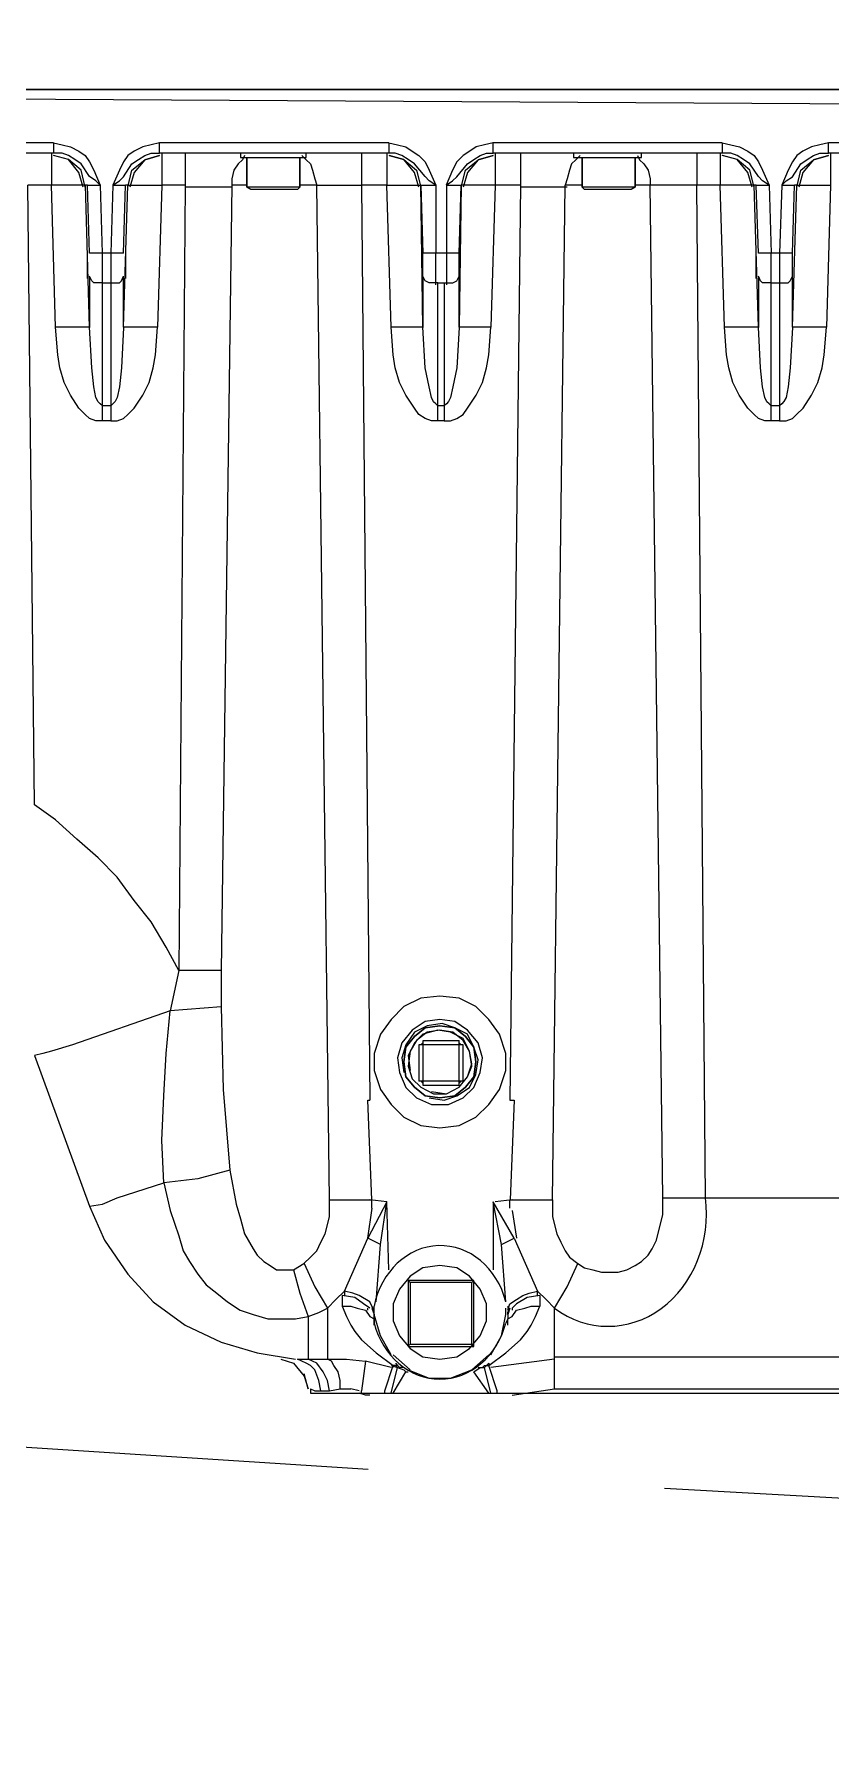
# Model space of a CAD drawing. Header units: inches. Extents: x 11 to 128, y 20 to 108.
# Drawn here: x 30.547 to 30.815, y 81.83 to 82.409 of the extents above; entities that cross this region are included whole.
import ezdxf

# ---------------------------------------------------------------- set-up
doc = ezdxf.new("R2010")
doc.units = ezdxf.units.IN
doc.header["$MEASUREMENT"] = 0
doc.linetypes.add('HIDDEN2', pattern=[0.1875, 0.125, -0.0625])
doc.layers.add('1', color=255, linetype='Continuous')
doc.layers.add('Dim', color=6, linetype='Continuous', lineweight=13)

# ---------------------------------------------------------------- blocks, each defined once
blk = doc.blocks.new('5')
at = {"layer": '1', "lineweight": 9}
for p, q in [((226.10103, -22.16637), (225.45897, -22.16637)), ((225.57644, -22.16637), (226.12707, -22.16637)), ((225.63743, -22.18224), (225.56883, -22.18224)), ((225.63743, -22.18223), (225.63997, -22.18286)), ((225.63743, -22.18225), (225.63743, -22.18541)), ((225.63997, -22.18286), (225.6425, -22.18351)), ((225.66663, -22.18287), (225.66411, -22.1835)), ((225.66917, -22.18224), (225.66663, -22.18287)), ((225.73777, -22.18224), (225.66917, -22.18224)), ((225.66917, -22.18541), (225.66917, -22.18225)), ((225.73776, -22.18223), (225.74029, -22.18286)), ((225.73777, -22.18225), (225.73777, -22.18541)), ((225.74029, -22.18286), (225.74285, -22.18351)), ((225.76634, -22.18287), (225.7638, -22.1835)), ((225.76888, -22.18224), (225.76634, -22.18287)), ((225.83747, -22.18224), (225.76887, -22.18224)), ((225.76888, -22.18541), (225.76888, -22.18225)), ((225.83747, -22.18223), (225.83999, -22.18286)), ((225.83747, -22.18225), (225.83747, -22.18541)), ((225.83999, -22.18286), (225.84256, -22.18351)), ((225.86667, -22.18287), (225.86415, -22.1835)), ((225.86922, -22.18224), (225.86667, -22.18287)), ((225.93782, -22.18224), (225.86922, -22.18224)), ((225.86922, -22.18541), (225.86922, -22.18225)), ((225.63743, -22.18541), (225.56883, -22.18541)), ((225.63679, -22.18541), (225.63679, -22.19494)), ((225.63997, -22.18541), (225.63743, -22.18541)), ((225.64187, -22.18731), (225.63743, -22.18604)), ((225.64187, -22.18731), (225.63743, -22.18604)), ((225.64187, -22.18604), (225.63997, -22.18541)), ((225.64377, -22.18731), (225.64187, -22.18604)), ((225.64504, -22.19112), (225.64187, -22.18731)), ((225.64569, -22.19049), (225.64187, -22.18731)), ((225.6425, -22.18351), (225.64504, -22.18478)), ((225.64568, -22.18857), (225.64377, -22.18731)), ((225.64504, -22.18478), (225.64694, -22.18604)), ((225.64694, -22.18604), (225.64823, -22.18794)), ((225.64823, -22.18794), (225.64948, -22.19049)), ((225.65838, -22.18795), (225.65712, -22.19048)), ((225.65965, -22.18603), (225.65838, -22.18795)), ((225.66154, -22.18477), (225.65965, -22.18603)), ((225.6609, -22.18857), (225.66282, -22.18731)), ((225.6609, -22.19048), (225.66473, -22.18732)), ((225.66411, -22.1835), (225.66154, -22.18477)), ((225.66473, -22.18732), (225.66154, -22.19112)), ((225.66282, -22.18731), (225.66473, -22.18604)), ((225.66473, -22.18604), (225.66663, -22.18541)), ((225.66473, -22.18732), (225.66917, -22.18604)), ((225.66917, -22.18604), (225.66473, -22.18732)), ((225.66663, -22.18541), (225.66917, -22.18541)), ((225.73777, -22.18541), (225.66917, -22.18541)), ((225.6698, -22.18541), (225.6698, -22.19494)), ((225.67679, -22.18541), (225.67679, -22.19494)), ((225.69331, -22.18541), (225.69267, -22.18541)), ((225.69395, -22.18732), (225.69268, -22.18859)), ((225.69331, -22.18541), (225.69331, -22.18667)), ((225.69331, -22.18541), (225.69331, -22.18541)), ((225.69331, -22.18667), (225.71299, -22.18667)), ((225.69457, -22.18604), (225.69395, -22.18732)), ((225.69522, -22.19557), (225.69522, -22.18667)), ((225.69522, -22.18667), (225.69522, -22.19557)), ((225.71109, -22.19557), (225.71109, -22.18667)), ((225.71109, -22.18667), (225.71109, -22.19557)), ((225.71173, -22.18604), (225.713, -22.18732)), ((225.713, -22.18667), (225.713, -22.18541)), ((225.713, -22.18732), (225.71427, -22.18859)), ((225.71427, -22.18541), (225.71362, -22.18541)), ((225.71363, -22.18541), (225.71363, -22.18541)), ((225.72951, -22.18541), (225.72951, -22.19494)), ((225.73712, -22.18541), (225.73712, -22.19494)), ((225.73966, -22.18541), (225.73776, -22.18541)), ((225.7422, -22.18731), (225.73778, -22.18604)), ((225.73778, -22.18604), (225.7422, -22.18731)), ((225.74158, -22.18604), (225.73966, -22.18541)), ((225.74348, -22.18731), (225.74158, -22.18604)), ((225.74539, -22.19112), (225.7422, -22.18731)), ((225.7422, -22.18731), (225.74601, -22.19049)), ((225.74285, -22.18351), (225.74475, -22.18478)), ((225.74537, -22.18857), (225.74348, -22.18731)), ((225.74475, -22.18478), (225.74666, -22.18604)), ((225.74666, -22.18604), (225.74856, -22.18794)), ((225.74856, -22.18794), (225.74982, -22.19049)), ((225.7581, -22.18795), (225.75681, -22.19048)), ((225.75998, -22.18603), (225.7581, -22.18795)), ((225.7619, -22.18477), (225.75998, -22.18603)), ((225.76063, -22.19048), (225.76444, -22.18732)), ((225.76125, -22.18857), (225.76317, -22.18731)), ((225.76444, -22.18732), (225.76125, -22.19112)), ((225.7638, -22.1835), (225.7619, -22.18477)), ((225.76317, -22.18731), (225.76507, -22.18604)), ((225.76444, -22.18732), (225.76888, -22.18604)), ((225.76888, -22.18604), (225.76444, -22.18732)), ((225.76507, -22.18604), (225.76696, -22.18541)), ((225.76696, -22.18541), (225.76888, -22.18541)), ((225.83747, -22.18541), (225.76887, -22.18541)), ((225.76952, -22.18541), (225.76952, -22.19494)), ((225.77713, -22.18541), (225.77713, -22.19494)), ((225.793, -22.18541), (225.79237, -22.18541)), ((225.79365, -22.18732), (225.79238, -22.18859)), ((225.793, -22.18541), (225.793, -22.18667)), ((225.793, -22.18541), (225.793, -22.18541)), ((225.793, -22.18667), (225.81334, -22.18667)), ((225.79493, -22.18604), (225.79365, -22.18732)), ((225.79556, -22.19557), (225.79556, -22.18667)), ((225.79556, -22.18667), (225.79556, -22.19557)), ((225.81143, -22.19557), (225.81143, -22.18667)), ((225.81143, -22.18667), (225.81143, -22.19557)), ((225.81207, -22.18604), (225.81271, -22.18732)), ((225.81271, -22.18732), (225.81398, -22.18859)), ((225.81397, -22.18541), (225.81333, -22.18541)), ((225.81334, -22.18667), (225.81334, -22.18541)), ((225.81334, -22.18541), (225.81334, -22.18541)), ((225.82985, -22.18541), (225.82985, -22.19494)), ((225.83684, -22.18541), (225.83684, -22.19494)), ((225.83999, -22.18541), (225.83747, -22.18541)), ((225.84193, -22.18731), (225.83747, -22.18604)), ((225.84192, -22.18731), (225.83748, -22.18604)), ((225.84193, -22.18604), (225.83999, -22.18541)), ((225.84509, -22.19112), (225.84192, -22.18731)), ((225.84383, -22.18731), (225.84193, -22.18604)), ((225.84572, -22.19049), (225.84193, -22.18731)), ((225.84256, -22.18351), (225.84508, -22.18478)), ((225.84573, -22.18857), (225.84383, -22.18731)), ((225.84508, -22.18478), (225.847, -22.18604)), ((225.847, -22.18604), (225.84827, -22.18794)), ((225.84827, -22.18794), (225.84952, -22.19049)), ((225.85844, -22.18795), (225.85717, -22.19048)), ((225.85971, -22.18603), (225.85844, -22.18795)), ((225.86159, -22.18477), (225.85971, -22.18603)), ((225.86096, -22.18857), (225.86286, -22.18731)), ((225.86096, -22.19048), (225.86478, -22.18732)), ((225.86415, -22.1835), (225.86159, -22.18477)), ((225.86478, -22.18732), (225.86159, -22.19112)), ((225.86286, -22.18731), (225.86478, -22.18604)), ((225.86478, -22.18604), (225.86667, -22.18541)), ((225.86478, -22.18732), (225.86922, -22.18604)), ((225.86922, -22.18604), (225.86478, -22.18732)), ((225.86667, -22.18541), (225.86922, -22.18541)), ((225.93782, -22.18541), (225.86922, -22.18541)), ((225.86985, -22.18541), (225.86985, -22.19494)), ((225.64631, -22.19557), (225.64504, -22.19112)), ((225.64823, -22.19239), (225.64568, -22.18857)), ((225.64694, -22.19557), (225.64569, -22.19049)), ((225.65012, -22.19368), (225.64823, -22.19239)), ((225.64948, -22.19049), (225.6514, -22.19494)), ((225.65712, -22.19048), (225.65521, -22.19495)), ((225.65712, -22.19367), (225.65838, -22.19241)), ((225.65838, -22.19241), (225.6609, -22.18857)), ((225.65965, -22.19556), (225.6609, -22.19048)), ((225.66154, -22.19112), (225.66027, -22.19556)), ((225.6914, -22.19048), (225.69076, -22.19303)), ((225.69076, -22.19303), (225.69076, -22.19493)), ((225.69268, -22.18859), (225.6914, -22.19048)), ((225.71427, -22.18859), (225.7149, -22.19048)), ((225.7149, -22.19048), (225.71554, -22.19303)), ((225.71554, -22.19303), (225.71617, -22.19493)), ((225.74856, -22.19239), (225.74537, -22.18857)), ((225.74666, -22.19557), (225.74539, -22.19112)), ((225.74601, -22.19049), (225.74728, -22.19557)), ((225.74982, -22.19368), (225.74856, -22.19239)), ((225.74982, -22.19049), (225.75173, -22.19494)), ((225.75681, -22.19048), (225.75491, -22.19495)), ((225.75681, -22.19367), (225.7581, -22.19241)), ((225.7581, -22.19241), (225.76125, -22.18857)), ((225.75935, -22.19556), (225.76063, -22.19048)), ((225.76125, -22.19112), (225.75998, -22.19556)), ((225.79111, -22.19303), (225.79049, -22.19493)), ((225.79174, -22.19048), (225.79111, -22.19303)), ((225.79238, -22.18859), (225.79174, -22.19048)), ((225.81398, -22.18859), (225.81524, -22.19048)), ((225.81524, -22.19048), (225.81588, -22.19303)), ((225.81588, -22.19303), (225.81588, -22.19493)), ((225.84636, -22.19557), (225.84509, -22.19112)), ((225.84699, -22.19557), (225.84572, -22.19049)), ((225.84827, -22.19239), (225.84573, -22.18857)), ((225.84952, -22.19368), (225.84827, -22.19239)), ((225.84952, -22.19049), (225.85144, -22.19494)), ((225.85717, -22.19048), (225.85527, -22.19495)), ((225.85652, -22.19367), (225.85844, -22.19241)), ((225.85844, -22.19241), (225.86096, -22.18857)), ((225.85971, -22.19556), (225.86096, -22.19048)), ((225.86159, -22.19112), (225.86034, -22.19556)), ((225.63679, -22.19494), (225.62979, -22.19494)), ((225.63171, -22.38034), (225.62979, -22.19494)), ((225.63806, -22.23746), (225.63679, -22.19494)), ((225.64694, -22.19494), (225.63679, -22.19494)), ((225.64757, -22.19494), (225.64695, -22.19494)), ((225.64822, -22.23746), (225.64695, -22.19494)), ((225.64822, -22.21526), (225.64757, -22.19494)), ((225.64757, -22.19494), (225.64757, -22.19494)), ((225.64757, -22.19494), (225.64822, -22.19494)), ((225.64822, -22.19494), (225.64949, -22.19494)), ((225.64949, -22.19494), (225.6514, -22.19494)), ((225.6514, -22.19494), (225.65012, -22.19368)), ((225.6514, -22.19494), (225.65202, -22.21526)), ((225.65521, -22.19494), (225.65456, -22.21526)), ((225.65521, -22.19494), (225.65712, -22.19367)), ((225.65521, -22.19494), (225.65713, -22.19494)), ((225.65713, -22.19494), (225.65836, -22.19494)), ((225.65836, -22.19494), (225.65901, -22.19494)), ((225.65837, -22.23746), (225.65964, -22.19494)), ((225.65837, -22.21526), (225.65899, -22.19494)), ((225.65964, -22.19494), (225.659, -22.19494)), ((225.65964, -22.19494), (225.6698, -22.19494)), ((225.6698, -22.19494), (225.66855, -22.23746)), ((225.67679, -22.19494), (225.66981, -22.19494)), ((225.6768, -22.19494), (225.6749, -22.42988)), ((225.69077, -22.19557), (225.6768, -22.19557)), ((225.69076, -22.19494), (225.68758, -22.42988)), ((225.69522, -22.19494), (225.69076, -22.19494)), ((225.69647, -22.19619), (225.69522, -22.19556)), ((225.71109, -22.19557), (225.69523, -22.19557)), ((225.71045, -22.19619), (225.69647, -22.19619)), ((225.7111, -22.19556), (225.71045, -22.19619)), ((225.71617, -22.19494), (225.71109, -22.19494)), ((225.71999, -22.49845), (225.71617, -22.19494)), ((225.71617, -22.19494), (225.72951, -22.19494)), ((225.73712, -22.19494), (225.72951, -22.19494)), ((225.72951, -22.19494), (225.73205, -22.46863)), ((225.73839, -22.23746), (225.73712, -22.19494)), ((225.73712, -22.19494), (225.74729, -22.19494)), ((225.74729, -22.19494), (225.74729, -22.19494)), ((225.74792, -22.23746), (225.74729, -22.19494)), ((225.74729, -22.19494), (225.74792, -22.21526)), ((225.74729, -22.19494), (225.74791, -22.19494)), ((225.74791, -22.19494), (225.74856, -22.19494)), ((225.74856, -22.19494), (225.74983, -22.19494)), ((225.75173, -22.19494), (225.74982, -22.19368)), ((225.74983, -22.19494), (225.75173, -22.19494)), ((225.75173, -22.19494), (225.75173, -22.21526)), ((225.75491, -22.19494), (225.75681, -22.19367)), ((225.75492, -22.19494), (225.75492, -22.21526)), ((225.75492, -22.19494), (225.75682, -22.19494)), ((225.75682, -22.19494), (225.75809, -22.19494)), ((225.75809, -22.19494), (225.75873, -22.19494)), ((225.75872, -22.21526), (225.75935, -22.19494)), ((225.75935, -22.19494), (225.75873, -22.23746)), ((225.75873, -22.19494), (225.75936, -22.19494)), ((225.75935, -22.19494), (225.75935, -22.19494)), ((225.76952, -22.19494), (225.75935, -22.19494)), ((225.76952, -22.19494), (225.76825, -22.23746)), ((225.77713, -22.19494), (225.76952, -22.19494)), ((225.77713, -22.19494), (225.77396, -22.46862)), ((225.79111, -22.19557), (225.77713, -22.19557)), ((225.78666, -22.49845), (225.79049, -22.19494)), ((225.79556, -22.19494), (225.79049, -22.19494)), ((225.7962, -22.19619), (225.79555, -22.19556)), ((225.81143, -22.19557), (225.79556, -22.19557)), ((225.81016, -22.19619), (225.79619, -22.19619)), ((225.81143, -22.19556), (225.81016, -22.19619)), ((225.81588, -22.19494), (225.81142, -22.19494)), ((225.81969, -22.49782), (225.81588, -22.19494)), ((225.82985, -22.19494), (225.81588, -22.19494)), ((225.83684, -22.19494), (225.82985, -22.19494)), ((225.83239, -22.49782), (225.82985, -22.19494)), ((225.8381, -22.23746), (225.83684, -22.19494)), ((225.84699, -22.19494), (225.83684, -22.19494)), ((225.84762, -22.19494), (225.847, -22.19494)), ((225.84827, -22.23746), (225.847, -22.19494)), ((225.84827, -22.21526), (225.84762, -22.19494)), ((225.84762, -22.19494), (225.84762, -22.19494)), ((225.84762, -22.19494), (225.84827, -22.19494)), ((225.84827, -22.19494), (225.84954, -22.19494)), ((225.85144, -22.19494), (225.84952, -22.19368)), ((225.84954, -22.19494), (225.85144, -22.19494)), ((225.85144, -22.19494), (225.85208, -22.21526)), ((225.85526, -22.19494), (225.85461, -22.21526)), ((225.85526, -22.19494), (225.85718, -22.19494)), ((225.85527, -22.19494), (225.85652, -22.19367)), ((225.85718, -22.19494), (225.85843, -22.19494)), ((225.85843, -22.21526), (225.85907, -22.19494)), ((225.85843, -22.19494), (225.85908, -22.19494)), ((225.85844, -22.23746), (225.85971, -22.19494)), ((225.85971, -22.19494), (225.85906, -22.19494)), ((225.85971, -22.19494), (225.86986, -22.19494)), ((225.86985, -22.19494), (225.8686, -22.23746)), ((225.64757, -22.22284), (225.64757, -22.21526)), ((225.65203, -22.21526), (225.64821, -22.21526)), ((225.65456, -22.21526), (225.65202, -22.21526)), ((225.65203, -22.22478), (225.65203, -22.21525)), ((225.65838, -22.21526), (225.65456, -22.21526)), ((225.65456, -22.21526), (225.65456, -22.22479)), ((225.659, -22.21526), (225.659, -22.22285)), ((225.74792, -22.22284), (225.74792, -22.21526)), ((225.75173, -22.21526), (225.74792, -22.21526)), ((225.75173, -22.22478), (225.75173, -22.21525)), ((225.75492, -22.21526), (225.75173, -22.21526)), ((225.75873, -22.21526), (225.75492, -22.21526)), ((225.75492, -22.21526), (225.75492, -22.22479)), ((225.75872, -22.22285), (225.75872, -22.21526)), ((225.84762, -22.22284), (225.84762, -22.21526)), ((225.85208, -22.21526), (225.84826, -22.21526)), ((225.85461, -22.21526), (225.85207, -22.21526)), ((225.85208, -22.22478), (225.85208, -22.21525)), ((225.85843, -22.21526), (225.85461, -22.21526)), ((225.85461, -22.21526), (225.85461, -22.22479)), ((225.85843, -22.22285), (225.85843, -22.21526)), ((225.64886, -22.22353), (225.64821, -22.2222)), ((225.64822, -22.22221), (225.64822, -22.23747)), ((225.64948, -22.22414), (225.64886, -22.22353)), ((225.65203, -22.22414), (225.64948, -22.22414)), ((225.65202, -22.22414), (225.65456, -22.22414)), ((225.65203, -22.26542), (225.65203, -22.22414)), ((225.65456, -22.22414), (225.65456, -22.26542)), ((225.65456, -22.22414), (225.65712, -22.22414)), ((225.65712, -22.22414), (225.65775, -22.22353)), ((225.65775, -22.22353), (225.65838, -22.2222)), ((225.65837, -22.23746), (225.65837, -22.2222)), ((225.74856, -22.22353), (225.74791, -22.2222)), ((225.74792, -22.22221), (225.74792, -22.23747)), ((225.74983, -22.22414), (225.74856, -22.22353)), ((225.75237, -22.22414), (225.74983, -22.22414)), ((225.75236, -22.22414), (225.75428, -22.22414)), ((225.75237, -22.26542), (225.75237, -22.22414)), ((225.75428, -22.22414), (225.75428, -22.26542)), ((225.75428, -22.22414), (225.75682, -22.22414)), ((225.75682, -22.22414), (225.75809, -22.22353)), ((225.75809, -22.22353), (225.75872, -22.2222)), ((225.75872, -22.23746), (225.75872, -22.2222)), ((225.84891, -22.22353), (225.84826, -22.2222)), ((225.84827, -22.22221), (225.84827, -22.23747)), ((225.84953, -22.22414), (225.84891, -22.22353)), ((225.85208, -22.22414), (225.84953, -22.22414)), ((225.85207, -22.22414), (225.85461, -22.22414)), ((225.85208, -22.26542), (225.85208, -22.22414)), ((225.85461, -22.22414), (225.85461, -22.26542)), ((225.85461, -22.22414), (225.85718, -22.22414)), ((225.85718, -22.22414), (225.8578, -22.22353)), ((225.8578, -22.22353), (225.85843, -22.2222)), ((225.85843, -22.23746), (225.85843, -22.2222)), ((225.63869, -22.24572), (225.63806, -22.23746)), ((225.64822, -22.23746), (225.63807, -22.23746)), ((225.64886, -22.24954), (225.64822, -22.23746)), ((225.65838, -22.23747), (225.65775, -22.24954)), ((225.66854, -22.23746), (225.65837, -22.23746)), ((225.6679, -22.24571), (225.66855, -22.23746)), ((225.73902, -22.24572), (225.73839, -22.23746)), ((225.74792, -22.23746), (225.73839, -22.23746)), ((225.74856, -22.24954), (225.74792, -22.23746)), ((225.75872, -22.23747), (225.75809, -22.24954)), ((225.76825, -22.23746), (225.75872, -22.23746)), ((225.76762, -22.24571), (225.76825, -22.23746)), ((225.83874, -22.24572), (225.8381, -22.23746)), ((225.84827, -22.23746), (225.8381, -22.23746)), ((225.8489, -22.24954), (225.84827, -22.23746)), ((225.85843, -22.23747), (225.8578, -22.24954)), ((225.8686, -22.23746), (225.85842, -22.23746)), ((225.86795, -22.24571), (225.8686, -22.23746)), ((225.63932, -22.24954), (225.63869, -22.24572)), ((225.64059, -22.25395), (225.63932, -22.24954)), ((225.64947, -22.25525), (225.64886, -22.24954)), ((225.65775, -22.24954), (225.65712, -22.25524)), ((225.66601, -22.25395), (225.66726, -22.24954)), ((225.66726, -22.24954), (225.6679, -22.24571)), ((225.73966, -22.24954), (225.73902, -22.24572)), ((225.74095, -22.25395), (225.73966, -22.24954)), ((225.74983, -22.25525), (225.74856, -22.24954)), ((225.75809, -22.24954), (225.75682, -22.25524)), ((225.7657, -22.25395), (225.76697, -22.24954)), ((225.76697, -22.24954), (225.76762, -22.24571)), ((225.83938, -22.24954), (225.83874, -22.24572)), ((225.84066, -22.25395), (225.83938, -22.24954)), ((225.84952, -22.25525), (225.8489, -22.24954)), ((225.8578, -22.24954), (225.85718, -22.25524)), ((225.86604, -22.25395), (225.86731, -22.24954)), ((225.86731, -22.24954), (225.86795, -22.24571)), ((225.6425, -22.25778), (225.64059, -22.25395)), ((225.66411, -22.25778), (225.66601, -22.25395)), ((225.74285, -22.25778), (225.74095, -22.25395)), ((225.7638, -22.25778), (225.7657, -22.25395)), ((225.84255, -22.25778), (225.84066, -22.25395)), ((225.86414, -22.25778), (225.86604, -22.25395)), ((225.64503, -22.26162), (225.6425, -22.25778)), ((225.65012, -22.25842), (225.64947, -22.25525)), ((225.65076, -22.2597), (225.65012, -22.25842)), ((225.65139, -22.26033), (225.65076, -22.2597)), ((225.65583, -22.25968), (225.65521, -22.26034)), ((225.65646, -22.25842), (225.65583, -22.25968)), ((225.65712, -22.25524), (225.65646, -22.25842)), ((225.66155, -22.2616), (225.66411, -22.25778)), ((225.74537, -22.26162), (225.74285, -22.25778)), ((225.75046, -22.25842), (225.74983, -22.25525)), ((225.75111, -22.2597), (225.75046, -22.25842)), ((225.75173, -22.26033), (225.75111, -22.2597)), ((225.75555, -22.25968), (225.75492, -22.26034)), ((225.75619, -22.25842), (225.75555, -22.25968)), ((225.75682, -22.25524), (225.75619, -22.25842)), ((225.76124, -22.2616), (225.7638, -22.25778)), ((225.84508, -22.26162), (225.84255, -22.25778)), ((225.85017, -22.25842), (225.84952, -22.25525)), ((225.85081, -22.2597), (225.85017, -22.25842)), ((225.85144, -22.26033), (225.85081, -22.2597)), ((225.85589, -22.25968), (225.85526, -22.26034)), ((225.85653, -22.25842), (225.85589, -22.25968)), ((225.85718, -22.25524), (225.85653, -22.25842)), ((225.8616, -22.2616), (225.86414, -22.25778)), ((225.64694, -22.2635), (225.64503, -22.26162)), ((225.64821, -22.26478), (225.64694, -22.2635)), ((225.65011, -22.26541), (225.64821, -22.26478)), ((225.65203, -22.26541), (225.65011, -22.26541)), ((225.65203, -22.26094), (225.65139, -22.26033)), ((225.65456, -22.26095), (225.65202, -22.26095)), ((225.65456, -22.26542), (225.65202, -22.26542)), ((225.65521, -22.26034), (225.65456, -22.26095)), ((225.65456, -22.26542), (225.65646, -22.26542)), ((225.65646, -22.26542), (225.65838, -22.26478)), ((225.65838, -22.26478), (225.65965, -22.2635)), ((225.65965, -22.2635), (225.66155, -22.2616)), ((225.74666, -22.2635), (225.74537, -22.26162)), ((225.74856, -22.26478), (225.74666, -22.2635)), ((225.75046, -22.26541), (225.74856, -22.26478)), ((225.75237, -22.26541), (225.75046, -22.26541)), ((225.75238, -22.26094), (225.75173, -22.26033)), ((225.75428, -22.26095), (225.75236, -22.26095)), ((225.75428, -22.26542), (225.75236, -22.26542)), ((225.75492, -22.26034), (225.75428, -22.26095)), ((225.75428, -22.26542), (225.75619, -22.26542)), ((225.75619, -22.26542), (225.75809, -22.26478)), ((225.75809, -22.26478), (225.75999, -22.2635)), ((225.75999, -22.2635), (225.76124, -22.2616)), ((225.84699, -22.2635), (225.84508, -22.26162)), ((225.84827, -22.26478), (225.84699, -22.2635)), ((225.85016, -22.26541), (225.84827, -22.26478)), ((225.85208, -22.26541), (225.85016, -22.26541)), ((225.85209, -22.26094), (225.85144, -22.26033)), ((225.85461, -22.26095), (225.85207, -22.26095)), ((225.85461, -22.26542), (225.85207, -22.26542)), ((225.85526, -22.26034), (225.85461, -22.26095)), ((225.85461, -22.26542), (225.85653, -22.26542)), ((225.85653, -22.26542), (225.85843, -22.26478)), ((225.85843, -22.26478), (225.8597, -22.2635)), ((225.8597, -22.2635), (225.8616, -22.2616)), ((225.63807, -22.38479), (225.63171, -22.38034)), ((225.6444, -22.39052), (225.63807, -22.38479)), ((225.65076, -22.39619), (225.6444, -22.39052)), ((225.65646, -22.40195), (225.65076, -22.39619)), ((225.66156, -22.40891), (225.65646, -22.40195)), ((225.66664, -22.41527), (225.66156, -22.40891)), ((225.67109, -22.4229), (225.66664, -22.41527)), ((225.6749, -22.42988), (225.67109, -22.4229)), ((225.6749, -22.42988), (225.67233, -22.44194)), ((225.68758, -22.42988), (225.67491, -22.42988)), ((225.68758, -22.42988), (225.68758, -22.44067)), ((225.74728, -22.43813), (225.74221, -22.44066)), ((225.75301, -22.4375), (225.74728, -22.43813)), ((225.75872, -22.43813), (225.75301, -22.4375)), ((225.76379, -22.44066), (225.75872, -22.43813)), ((225.67235, -22.44194), (225.64312, -22.4521)), ((225.67108, -22.45465), (225.67235, -22.44194)), ((225.68758, -22.44067), (225.67234, -22.44195)), ((225.68758, -22.44067), (225.68822, -22.46544)), ((225.7384, -22.44447), (225.73521, -22.44892)), ((225.74221, -22.44066), (225.7384, -22.44447)), ((225.74855, -22.44511), (225.74475, -22.44766)), ((225.75301, -22.44448), (225.74855, -22.44511)), ((225.75745, -22.44511), (225.75301, -22.44448)), ((225.76124, -22.44766), (225.75745, -22.44511)), ((225.7676, -22.44447), (225.76379, -22.44066)), ((225.77079, -22.44892), (225.7676, -22.44447)), ((225.73521, -22.44892), (225.73333, -22.45463)), ((225.74475, -22.44766), (225.74157, -22.45145)), ((225.74538, -22.44827), (225.74284, -22.45209)), ((225.74284, -22.45276), (225.74538, -22.44957)), ((225.74538, -22.44957), (225.74284, -22.45276)), ((225.7492, -22.44642), (225.74538, -22.44827)), ((225.74538, -22.44957), (225.74855, -22.44702)), ((225.74855, -22.44702), (225.74538, -22.44957)), ((225.74792, -22.44893), (225.74538, -22.45146)), ((225.74919, -22.44828), (225.74602, -22.45083)), ((225.75238, -22.44767), (225.74792, -22.44893)), ((225.74855, -22.44702), (225.75301, -22.44641)), ((225.75301, -22.44641), (225.74855, -22.44702)), ((225.75301, -22.44767), (225.74919, -22.44828)), ((225.75364, -22.44572), (225.7492, -22.44642)), ((225.75619, -22.44828), (225.75238, -22.44767)), ((225.75301, -22.44641), (225.75745, -22.44702)), ((225.75745, -22.44702), (225.75301, -22.44641)), ((225.75682, -22.44828), (225.75301, -22.44767)), ((225.75745, -22.44703), (225.75364, -22.44572)), ((225.75999, -22.4502), (225.75619, -22.44828)), ((225.75997, -22.45083), (225.75682, -22.44828)), ((225.75745, -22.44702), (225.76062, -22.44957)), ((225.76062, -22.44957), (225.75745, -22.44702)), ((225.76125, -22.44893), (225.75745, -22.44703)), ((225.76189, -22.45401), (225.75999, -22.4502)), ((225.76062, -22.44957), (225.76318, -22.45276)), ((225.76318, -22.45276), (225.76062, -22.44957)), ((225.76443, -22.45145), (225.76124, -22.44766)), ((225.76318, -22.45274), (225.76125, -22.44893)), ((225.77269, -22.45463), (225.77079, -22.44892)), ((225.63422, -22.45465), (225.6317, -22.45526)), ((225.6317, -22.45526), (225.64821, -22.50037)), ((225.63679, -22.454), (225.63422, -22.45465)), ((225.64312, -22.4521), (225.63679, -22.454)), ((225.67045, -22.46734), (225.67108, -22.45465)), ((225.73333, -22.45463), (225.73333, -22.45974)), ((225.74157, -22.45145), (225.74029, -22.45594)), ((225.74284, -22.45209), (225.74157, -22.45595)), ((225.74221, -22.4572), (225.74284, -22.45276)), ((225.74284, -22.45276), (225.74221, -22.4572)), ((225.74411, -22.45401), (225.74346, -22.45846)), ((225.74538, -22.45146), (225.74348, -22.45526)), ((225.74348, -22.45526), (225.74411, -22.45973)), ((225.74602, -22.45083), (225.74411, -22.45401)), ((225.75998, -22.45209), (225.74666, -22.45209)), ((225.74666, -22.45209), (225.74666, -22.46291)), ((225.74792, -22.45145), (225.74729, -22.45209)), ((225.75872, -22.45084), (225.74792, -22.45084)), ((225.74792, -22.45084), (225.74792, -22.46418)), ((225.75872, -22.46418), (225.75872, -22.45083)), ((225.75935, -22.45209), (225.75873, -22.45146)), ((225.76189, -22.45401), (225.75997, -22.45083)), ((225.75998, -22.4629), (225.75998, -22.45209)), ((225.76253, -22.45846), (225.76189, -22.45401)), ((225.76253, -22.45781), (225.76189, -22.45401)), ((225.76444, -22.45656), (225.76318, -22.45274)), ((225.76318, -22.45276), (225.76379, -22.4572)), ((225.76379, -22.4572), (225.76318, -22.45276)), ((225.7657, -22.45594), (225.76443, -22.45145)), ((225.77269, -22.45974), (225.77269, -22.45463)), ((225.73333, -22.45974), (225.73521, -22.46543)), ((225.74029, -22.45594), (225.74094, -22.46037)), ((225.74094, -22.46037), (225.74284, -22.4648)), ((225.74157, -22.45595), (225.7422, -22.46037)), ((225.74284, -22.46163), (225.74221, -22.4572)), ((225.74221, -22.4572), (225.74284, -22.46163)), ((225.74346, -22.45846), (225.74475, -22.46225)), ((225.76124, -22.46162), (225.76253, -22.45781)), ((225.76124, -22.46162), (225.76253, -22.45846)), ((225.76379, -22.4572), (225.76318, -22.46163)), ((225.76318, -22.46163), (225.76379, -22.4572)), ((225.76318, -22.4648), (225.76506, -22.46037)), ((225.76379, -22.46099), (225.76444, -22.45656)), ((225.76506, -22.46037), (225.7657, -22.45594)), ((225.77079, -22.46543), (225.77269, -22.45974)), ((225.68822, -22.46544), (225.69012, -22.48958)), ((225.73521, -22.46543), (225.7384, -22.4699)), ((225.74538, -22.46479), (225.74284, -22.46163)), ((225.74284, -22.46163), (225.74538, -22.46479)), ((225.74284, -22.4648), (225.74602, -22.46798)), ((225.74475, -22.46225), (225.74728, -22.46478)), ((225.74855, -22.46734), (225.74538, -22.46479)), ((225.74538, -22.46479), (225.74855, -22.46734)), ((225.74666, -22.4629), (225.75998, -22.4629)), ((225.74728, -22.46478), (225.75109, -22.46672)), ((225.74729, -22.4629), (225.74791, -22.46353)), ((225.74792, -22.46418), (225.75872, -22.46418)), ((225.75492, -22.46672), (225.75872, -22.46478)), ((225.75492, -22.46672), (225.75872, -22.46478)), ((225.76062, -22.46479), (225.75745, -22.46734)), ((225.75745, -22.46734), (225.76062, -22.46479)), ((225.7581, -22.46735), (225.76189, -22.4648)), ((225.75872, -22.46478), (225.76124, -22.46162)), ((225.75872, -22.46478), (225.76124, -22.46162)), ((225.75872, -22.46354), (225.75935, -22.46291)), ((225.75997, -22.46798), (225.76318, -22.4648)), ((225.76318, -22.46163), (225.76062, -22.46479)), ((225.76062, -22.46479), (225.76318, -22.46163)), ((225.76189, -22.4648), (225.76379, -22.46099)), ((225.7676, -22.4699), (225.77079, -22.46543)), ((225.6698, -22.48066), (225.67045, -22.46734)), ((225.73268, -22.49845), (225.73141, -22.46862)), ((225.73142, -22.46862), (225.73204, -22.46862)), ((225.7384, -22.4699), (225.74221, -22.47371)), ((225.74602, -22.46798), (225.75047, -22.4699)), ((225.75301, -22.46798), (225.74855, -22.46734)), ((225.74855, -22.46734), (225.75301, -22.46798)), ((225.74982, -22.46798), (225.75428, -22.46862)), ((225.75046, -22.46607), (225.75492, -22.46672)), ((225.75047, -22.4699), (225.75555, -22.4699)), ((225.75109, -22.46672), (225.75492, -22.46672)), ((225.75745, -22.46734), (225.75301, -22.46798)), ((225.75301, -22.46798), (225.75745, -22.46734)), ((225.75428, -22.46862), (225.7581, -22.46735)), ((225.75555, -22.4699), (225.75997, -22.46798)), ((225.76379, -22.47371), (225.7676, -22.4699)), ((225.77396, -22.46862), (225.77459, -22.46862)), ((225.77522, -22.46862), (225.77397, -22.49845)), ((225.77459, -22.46862), (225.77522, -22.46862)), ((225.74221, -22.47371), (225.74728, -22.47626)), ((225.75872, -22.47626), (225.76379, -22.47371)), ((225.67045, -22.49338), (225.6698, -22.48066)), ((225.74728, -22.47626), (225.75301, -22.47687)), ((225.75301, -22.47687), (225.75872, -22.47626)), ((225.69013, -22.48958), (225.6806, -22.49213)), ((225.69012, -22.48958), (225.69204, -22.49972)), ((225.65645, -22.49782), (225.67046, -22.49338)), ((225.6806, -22.49213), (225.67045, -22.49337)), ((225.67046, -22.49338), (225.67233, -22.50162)), ((225.64821, -22.50037), (225.65203, -22.49972)), ((225.64822, -22.50037), (225.65266, -22.51051)), ((225.65203, -22.49972), (225.65645, -22.49782)), ((225.67233, -22.50162), (225.6749, -22.50923)), ((225.69204, -22.49972), (225.69331, -22.50415)), ((225.71999, -22.50353), (225.71999, -22.49845)), ((225.71999, -22.49845), (225.73268, -22.49845)), ((225.73713, -22.49908), (225.73142, -22.50988)), ((225.73142, -22.50988), (225.73269, -22.50098)), ((225.73712, -22.49909), (225.73205, -22.49846)), ((225.73268, -22.50098), (225.73268, -22.49845)), ((225.73521, -22.51178), (225.73712, -22.49909)), ((225.73777, -22.51943), (225.73712, -22.49909)), ((225.77142, -22.51178), (225.76888, -22.49909)), ((225.77522, -22.50988), (225.76888, -22.49909)), ((225.76888, -22.49909), (225.76888, -22.51943)), ((225.77459, -22.49845), (225.76953, -22.49908)), ((225.77396, -22.50098), (225.77396, -22.49845)), ((225.77396, -22.49845), (225.78666, -22.49845)), ((225.77459, -22.50162), (225.77586, -22.50989)), ((225.78666, -22.49845), (225.78666, -22.50353)), ((225.81969, -22.5029), (225.81969, -22.49782)), ((225.8197, -22.49781), (225.83239, -22.49781)), ((225.83239, -22.49781), (225.87431, -22.49781)), ((225.69331, -22.50415), (225.69458, -22.50861)), ((225.71872, -22.50861), (225.71999, -22.50353)), ((225.78666, -22.50353), (225.78793, -22.50861)), ((225.81842, -22.50798), (225.81969, -22.5029)), ((225.65266, -22.51051), (225.65964, -22.52069)), ((225.6749, -22.50923), (225.67617, -22.51368)), ((225.69458, -22.50861), (225.69712, -22.51306)), ((225.71617, -22.5137), (225.71743, -22.51114)), ((225.71743, -22.51114), (225.71872, -22.50861)), ((225.72442, -22.52576), (225.73141, -22.50989)), ((225.73521, -22.51177), (225.73142, -22.50988)), ((225.73395, -22.52896), (225.73521, -22.51178)), ((225.77269, -22.52896), (225.77142, -22.51178)), ((225.77143, -22.51177), (225.77522, -22.50988)), ((225.77522, -22.50988), (225.7822, -22.52577)), ((225.78793, -22.50861), (225.7892, -22.51114)), ((225.7892, -22.51114), (225.79049, -22.5137)), ((225.81651, -22.51306), (225.81778, -22.51051)), ((225.81778, -22.51051), (225.81842, -22.50798)), ((225.67617, -22.51368), (225.67807, -22.51688)), ((225.67807, -22.51688), (225.68061, -22.52067)), ((225.69712, -22.51306), (225.69837, -22.51496)), ((225.69837, -22.51496), (225.70031, -22.51688)), ((225.70031, -22.51688), (225.70219, -22.51814)), ((225.71234, -22.51751), (225.71426, -22.51559)), ((225.71426, -22.51559), (225.71617, -22.5137)), ((225.79049, -22.5137), (225.79174, -22.51559)), ((225.79174, -22.51559), (225.79428, -22.51751)), ((225.81142, -22.51814), (225.81334, -22.51688)), ((225.81334, -22.51688), (225.81524, -22.51496)), ((225.81524, -22.51496), (225.81651, -22.51306)), ((225.65964, -22.52069), (225.66727, -22.52895)), ((225.68061, -22.52067), (225.68313, -22.52386)), ((225.70219, -22.51814), (225.70411, -22.51943)), ((225.70411, -22.51943), (225.70665, -22.51943)), ((225.70665, -22.51943), (225.70919, -22.51943)), ((225.70918, -22.51943), (225.7111, -22.52641)), ((225.70919, -22.51943), (225.71234, -22.51751)), ((225.71235, -22.51751), (225.71554, -22.52447)), ((225.74411, -22.52129), (225.74094, -22.52513)), ((225.74792, -22.51876), (225.74411, -22.52129)), ((225.75301, -22.51813), (225.74792, -22.51876)), ((225.75809, -22.51876), (225.75301, -22.51813)), ((225.76189, -22.52129), (225.75809, -22.51876)), ((225.76506, -22.52513), (225.76189, -22.52129)), ((225.79111, -22.52446), (225.79428, -22.51751)), ((225.79428, -22.51751), (225.7962, -22.51878)), ((225.7962, -22.51878), (225.79873, -22.51943)), ((225.79873, -22.51943), (225.80129, -22.52004)), ((225.80129, -22.52004), (225.80381, -22.52004)), ((225.80381, -22.52004), (225.80635, -22.52004)), ((225.80635, -22.52004), (225.8089, -22.51943)), ((225.8089, -22.51943), (225.81142, -22.51814)), ((225.68313, -22.52386), (225.68632, -22.52641)), ((225.68632, -22.52641), (225.68949, -22.52896)), ((225.7111, -22.52641), (225.71362, -22.53338)), ((225.71554, -22.52447), (225.71744, -22.52765)), ((225.7219, -22.52829), (225.72442, -22.52578)), ((225.7276, -22.52767), (225.72379, -22.52704)), ((225.72379, -22.52706), (225.72379, -22.52895)), ((225.72697, -22.52641), (225.72442, -22.52576)), ((225.72443, -22.52577), (225.72443, -22.52706)), ((225.72886, -22.52705), (225.72697, -22.52641)), ((225.73205, -22.52897), (225.72886, -22.52705)), ((225.74094, -22.52513), (225.73902, -22.52958)), ((225.74347, -22.5226), (225.74347, -22.54229)), ((225.74347, -22.52261), (225.74411, -22.52322)), ((225.76318, -22.5226), (225.74348, -22.5226)), ((225.76253, -22.52322), (225.7441, -22.52322)), ((225.74411, -22.52322), (225.74411, -22.54166)), ((225.76253, -22.52322), (225.76317, -22.52261)), ((225.76253, -22.54166), (225.76253, -22.52322)), ((225.76318, -22.54228), (225.76318, -22.52259)), ((225.76698, -22.52958), (225.76506, -22.52513)), ((225.77588, -22.52829), (225.77778, -22.52705)), ((225.77778, -22.52705), (225.77969, -22.52641)), ((225.78287, -22.52704), (225.77905, -22.52767)), ((225.77969, -22.52641), (225.78222, -22.52576)), ((225.78221, -22.52705), (225.78221, -22.52576)), ((225.78221, -22.52577), (225.78476, -22.52828)), ((225.78286, -22.52705), (225.78286, -22.52897)), ((225.7892, -22.52767), (225.79111, -22.52446)), ((225.66727, -22.52895), (225.6768, -22.53593)), ((225.68949, -22.52896), (225.6933, -22.53145)), ((225.6933, -22.53145), (225.69712, -22.53275)), ((225.71363, -22.53339), (225.7168, -22.53212)), ((225.7168, -22.53212), (225.71934, -22.53084)), ((225.71744, -22.52765), (225.71933, -22.53084)), ((225.71933, -22.53084), (225.7219, -22.52829)), ((225.71934, -22.53084), (225.71934, -22.5461)), ((225.72378, -22.53023), (225.72634, -22.53023)), ((225.72379, -22.52895), (225.72379, -22.53022)), ((225.72379, -22.53022), (225.72506, -22.53338)), ((225.72634, -22.53023), (225.72824, -22.53084)), ((225.73013, -22.52957), (225.7276, -22.52767)), ((225.72824, -22.53084), (225.73078, -22.53145)), ((225.73204, -22.53084), (225.73013, -22.52957)), ((225.73078, -22.53145), (225.73205, -22.53339)), ((225.73142, -22.53145), (225.73142, -22.53084)), ((225.73268, -22.53021), (225.73205, -22.52897)), ((225.73332, -22.53145), (225.73268, -22.53021)), ((225.73268, -22.53083), (225.73332, -22.53275)), ((225.73332, -22.53084), (225.73332, -22.53022)), ((225.73332, -22.53275), (225.73332, -22.53083)), ((225.73332, -22.53275), (225.73332, -22.53084)), ((225.73902, -22.52958), (225.73902, -22.53464)), ((225.76698, -22.53464), (225.76698, -22.52958)), ((225.77269, -22.53275), (225.77269, -22.53083)), ((225.77333, -22.53145), (225.77396, -22.52958)), ((225.77333, -22.53022), (225.77333, -22.53083)), ((225.77333, -22.53214), (225.77396, -22.53083)), ((225.77396, -22.53083), (225.77333, -22.53275)), ((225.77333, -22.53084), (225.77333, -22.53084)), ((225.77333, -22.53275), (225.77333, -22.53214)), ((225.77396, -22.52958), (225.77588, -22.52829)), ((225.77586, -22.52957), (225.77459, -22.53084)), ((225.77459, -22.53084), (225.77459, -22.53145)), ((225.77459, -22.53339), (225.77588, -22.53145)), ((225.77905, -22.52767), (225.77586, -22.52957)), ((225.77588, -22.53145), (225.7784, -22.53084)), ((225.7784, -22.53084), (225.7803, -22.53023)), ((225.7803, -22.53023), (225.78286, -22.53023)), ((225.78158, -22.53339), (225.78287, -22.53021)), ((225.78286, -22.52897), (225.78286, -22.53021)), ((225.78476, -22.52828), (225.7873, -22.53083)), ((225.7873, -22.53083), (225.7892, -22.52767)), ((225.7873, -22.54544), (225.7873, -22.53084)), ((225.6768, -22.53593), (225.68758, -22.54101)), ((225.69712, -22.53275), (225.70156, -22.534)), ((225.70156, -22.534), (225.70537, -22.534)), ((225.70537, -22.534), (225.70981, -22.534)), ((225.70981, -22.534), (225.71363, -22.53339)), ((225.71363, -22.53339), (225.71363, -22.5461)), ((225.72506, -22.53338), (225.72633, -22.53593)), ((225.72633, -22.53593), (225.7276, -22.53781)), ((225.7276, -22.53781), (225.72952, -22.54036)), ((225.73205, -22.53339), (225.73332, -22.534)), ((225.73332, -22.53275), (225.73332, -22.53275)), ((225.73521, -22.53912), (225.73332, -22.53275)), ((225.73332, -22.53594), (225.73332, -22.53276)), ((225.73332, -22.534), (225.73332, -22.53594)), ((225.73902, -22.53464), (225.74094, -22.53911)), ((225.76506, -22.53911), (225.76698, -22.53464)), ((225.77142, -22.53912), (225.77269, -22.53275)), ((225.77333, -22.53401), (225.77269, -22.5353)), ((225.77333, -22.53275), (225.77333, -22.53275)), ((225.77333, -22.53275), (225.77333, -22.53401)), ((225.77333, -22.534), (225.77459, -22.53339)), ((225.77333, -22.53594), (225.77333, -22.534)), ((225.77714, -22.54037), (225.77905, -22.53782)), ((225.77905, -22.53782), (225.78031, -22.53595)), ((225.78031, -22.53595), (225.78158, -22.53339)), ((225.68758, -22.54101), (225.69837, -22.54417)), ((225.72952, -22.54036), (225.73396, -22.54417)), ((225.73839, -22.54483), (225.73521, -22.53912)), ((225.74094, -22.53911), (225.74411, -22.54292)), ((225.74411, -22.54166), (225.74347, -22.54227)), ((225.74347, -22.54228), (225.76317, -22.54228)), ((225.74411, -22.54166), (225.76254, -22.54166)), ((225.74411, -22.54292), (225.74792, -22.54545)), ((225.75809, -22.54545), (225.76189, -22.54292)), ((225.76189, -22.54292), (225.76506, -22.53911)), ((225.76317, -22.54227), (225.76253, -22.54166)), ((225.76825, -22.54483), (225.77142, -22.53912)), ((225.7727, -22.54417), (225.77714, -22.54037)), ((225.69837, -22.54417), (225.70982, -22.54609)), ((225.70537, -22.54609), (225.70918, -22.54735)), ((225.70918, -22.54735), (225.71235, -22.55117)), ((225.71172, -22.5467), (225.71045, -22.54609)), ((225.71045, -22.54609), (225.71362, -22.54609)), ((225.71299, -22.54733), (225.71172, -22.5467)), ((225.71427, -22.54799), (225.71299, -22.54733)), ((225.7149, -22.5467), (225.71363, -22.54609)), ((225.71363, -22.54609), (225.71934, -22.54609)), ((225.71554, -22.54927), (225.71427, -22.54799)), ((225.71617, -22.54733), (225.7149, -22.5467)), ((225.71807, -22.54991), (225.71617, -22.54733)), ((225.7206, -22.5467), (225.71933, -22.54609)), ((225.71934, -22.54609), (225.72507, -22.54609)), ((225.72123, -22.54798), (225.7206, -22.5467)), ((225.72252, -22.5499), (225.72123, -22.54798)), ((225.72507, -22.54609), (225.73078, -22.5467)), ((225.73078, -22.5467), (225.72951, -22.55562)), ((225.73839, -22.54864), (225.73078, -22.5467)), ((225.73396, -22.54417), (225.73902, -22.54799)), ((225.73649, -22.55563), (225.73902, -22.54797)), ((225.73839, -22.54798), (225.74031, -22.54864)), ((225.73902, -22.54483), (225.7441, -22.54928)), ((225.73902, -22.54864), (225.73902, -22.54799)), ((225.74029, -22.54799), (225.73902, -22.54799)), ((225.73967, -22.54735), (225.74029, -22.54798)), ((225.73967, -22.54798), (225.74029, -22.54864)), ((225.74095, -22.54864), (225.74029, -22.54799)), ((225.74792, -22.54545), (225.75301, -22.54608)), ((225.75301, -22.54608), (225.75809, -22.54545)), ((225.76253, -22.54928), (225.76761, -22.54483)), ((225.76571, -22.54864), (225.76635, -22.54799)), ((225.76634, -22.54864), (225.76761, -22.54733)), ((225.76697, -22.54799), (225.76634, -22.54864)), ((225.76635, -22.54799), (225.76761, -22.54799)), ((225.76697, -22.54798), (225.76762, -22.54798)), ((225.76761, -22.54798), (225.7727, -22.54417)), ((225.76761, -22.54735), (225.76761, -22.54798)), ((225.77015, -22.55563), (225.76761, -22.54797)), ((225.7873, -22.54609), (225.76825, -22.54864)), ((225.7873, -22.55499), (225.7873, -22.54544)), ((225.7873, -22.54545), (226.47192, -22.54545)), ((225.71362, -22.55498), (225.71235, -22.55052)), ((225.71235, -22.55117), (225.71362, -22.55498)), ((225.71681, -22.55246), (225.71554, -22.54927)), ((225.71743, -22.55562), (225.71681, -22.55246)), ((225.71934, -22.55246), (225.71807, -22.54991)), ((225.71999, -22.55562), (225.71934, -22.55246)), ((225.72315, -22.55245), (225.72252, -22.5499)), ((225.72315, -22.55498), (225.72315, -22.55245)), ((225.73839, -22.55624), (225.74031, -22.54865)), ((225.73902, -22.55624), (225.74285, -22.54989)), ((225.7403, -22.54864), (225.74221, -22.54927)), ((225.7422, -22.54864), (225.74095, -22.54864)), ((225.74221, -22.54927), (225.74284, -22.54991)), ((225.74285, -22.54989), (225.74348, -22.54989)), ((225.74347, -22.54928), (225.74983, -22.55181)), ((225.74983, -22.55181), (225.75619, -22.55181)), ((225.75619, -22.55181), (225.76253, -22.54928)), ((225.76761, -22.55624), (225.76317, -22.54989)), ((225.76318, -22.5499), (225.76507, -22.54863)), ((225.76318, -22.5499), (225.76318, -22.5499)), ((225.76444, -22.54864), (225.76571, -22.54864)), ((225.76507, -22.54863), (225.76635, -22.54863)), ((225.76825, -22.55624), (225.76633, -22.54865)), ((225.71427, -22.55497), (225.71427, -22.55624)), ((225.71427, -22.55498), (225.71554, -22.55562)), ((225.71427, -22.55624), (226.48717, -22.55624)), ((225.71554, -22.55562), (225.71744, -22.55562)), ((225.71744, -22.55562), (225.72, -22.55562)), ((225.72, -22.55562), (225.72315, -22.55498)), ((225.72315, -22.55498), (225.72634, -22.55498)), ((225.72887, -22.55562), (225.72633, -22.55499)), ((225.73077, -22.55688), (225.72888, -22.55624)), ((225.72951, -22.55624), (225.72951, -22.55563)), ((225.73204, -22.55688), (225.73077, -22.55688)), ((225.73649, -22.55624), (225.73649, -22.55563)), ((225.77015, -22.55624), (225.77015, -22.55563)), ((225.7746, -22.55688), (225.7873, -22.55499)), ((225.7873, -22.55498), (226.47192, -22.55498))]:
    blk.add_line(p, q, dxfattribs=at)
for centre, major_axis, start_param, end_param in [((225.80334, -22.5027), (0, 0.03359), 2.563563, 4.858418), ((225.75315, -22.53541), (0, 0.02327), -1.290002, 1.346055), ((225.75301, -22.52859), (0, 0.0235), 1.860581, 4.422698)]:
    blk.add_ellipse(centre, major_axis=major_axis, ratio=0.874097, start_param=start_param, end_param=end_param, dxfattribs=at)

msp = doc.modelspace()

# ---------------------------------------------------------------- linework, layer by layer
msp.add_line((32.08342, 82.37773), (30.18636, 82.38892))
msp.add_open_spline([(18.80527, 84.67695), (20.02879, 84.15716), (22.00001, 83.28056), (26.13586, 81.6811), (29.86669, 80.9072), (34.92488, 80.9072), (38.64477, 80.92251), (41.12414, 80.90707)], degree=3, knots=[0, 0, 0, 0, 3.550687, 7.088547, 10.454406, 13.763203, 20.376363, 20.376363, 20.376363, 20.376363])
msp.add_open_spline([(18.80527, 84.67695), (20.02879, 84.15716), (22.00001, 83.28056), (26.13586, 81.6811), (29.86669, 80.9072), (34.92488, 80.9072), (38.64477, 80.92251), (41.12414, 80.90707)], degree=3, knots=[0, 0, 0, 0, 3.550687, 7.088547, 10.454406, 13.763203, 20.376363, 20.376363, 20.376363, 20.376363])
at = {"linetype": 'HIDDEN2'}
msp.add_open_spline([(28.96957, 82.10618), (29.2842, 82.05802), (30.70752, 81.87713), (32.16465, 81.86324), (33.29784, 81.86345)], degree=3, knots=[9.608878, 9.608878, 9.608878, 9.608878, 10.454406, 13.444137, 13.444137, 13.444137, 13.444137], dxfattribs=at)

# ---------------------------------------------------------------- block references
at = {"layer": 'Dim', "xscale": 1.125, "yscale": 1.125, "zscale": 1.125}
msp.add_blockref('5', (-223.28855, 107.32721), dxfattribs=at)

doc.saveas('drawing.dxf')
